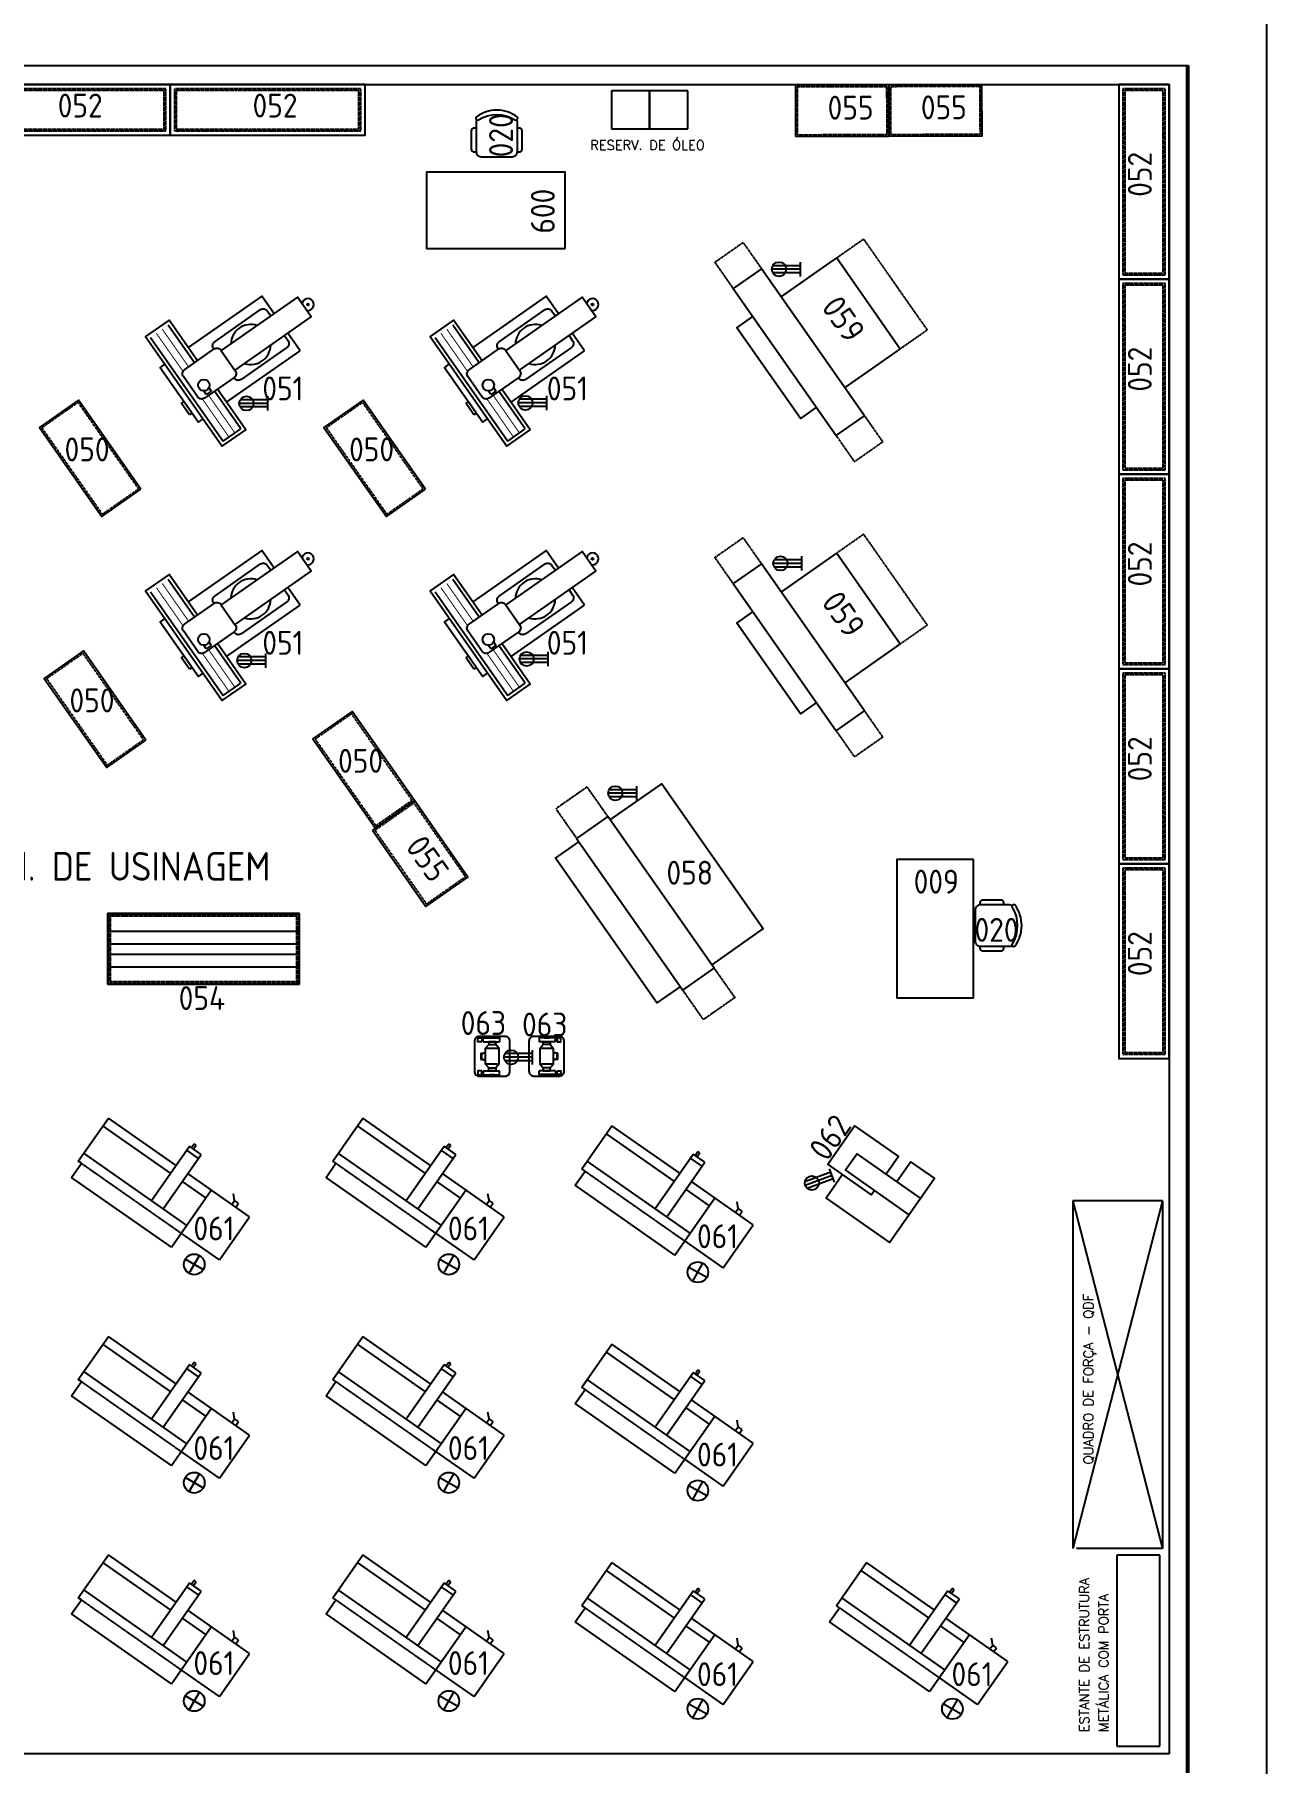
# Model space of a CAD drawing. Header units: millimetres. Extents: x 18768 to 1484868, y -11027 to 520152.
# Drawn here: x 230145 to 243040, y 146948 to 165051 of the extents above; entities that cross this region are included whole.
import ezdxf
from ezdxf.enums import TextEntityAlignment as Align

# ---------------------------------------------------------------- set-up
doc = ezdxf.new("R2010")
doc.units = ezdxf.units.MM
for name, pattern in [('DASHDOT2', [0.5, 0.25, -0.125, 0, -0.125]), ('DASHED', [0.75, 0.55, -0.2]), ('DIVIDE', [2.15, 1.5, -0.2, 0.05, -0.15, 0.05, -0.2]), ('HIDDEN2', [4.7625, 3.175, -1.5875])]:
    doc.linetypes.add(name, pattern=pattern)
for name, color, linetype in [('3-MAQUINAS', 5, 'Continuous'), ('8-TEXTO-DETALHES', 6, 'Continuous'), ('L018-SIMBOLO1', 3, 'Continuous'), ('L025-CONTORNO', 7, 'Continuous'), ('L025-IMAGIN', 1, 'DIVIDE'), ('L025-TEXTO', 7, 'Continuous'), ('L025-TRACEJ', 140, 'DASHED'), ('L035-ARRANJO-ADQUIRIR', 102, 'Continuous'), ('L035-ARRANJO-EXISTENTE', 180, 'Continuous'), ('L035-ARRANJO-REMANEJADO', 200, 'Continuous'), ('L035-TEXTO', 40, 'Continuous'), ('L1-ARRANJO', 5, 'Continuous'), ('L9-DASHDOT', 1, 'DASHDOT2'), ('PAREDES', 7, 'Continuous')]:
    doc.layers.add(name, color=color, linetype=linetype)
doc.layers.add('L035-DEMOLIÇÃO', color=40, linetype='Continuous', plot=False)
doc.styles.add('ISO-CP--18', font='isocp.shx', dxfattribs={"width": 0.75, "height": 180})
doc.styles.add('ISO-CP--25', font='isocp.shx', dxfattribs={"height": 250})
doc.styles.add('ISO-CP--35', font='isocp.shx', dxfattribs={"height": 350})
doc.styles.add('ROMANS', font='romans', dxfattribs={"width": 0.8, "height": 300})

# ---------------------------------------------------------------- blocks, each defined once
blk = doc.blocks.new('BL_SENAI_id9320210400')
at = {"layer": 'L035-ARRANJO-ADQUIRIR', "color": 0}
for points in [[(-690, 550, -0.290756), (-310, 550, 0.829608), (-284, 579, 0.333333), (-716, 579, 0.829608), (-690, 550)], [(-710, 550, 0.129448), (-717, 523), (-717, 219, 0.414214), (-663, 164), (-338, 164, 0.414214), (-284, 219), (-284, 525, 0.120944), (-290, 550)], [(-717, 464), (-737, 464, 0.414214), (-767, 434), (-767, 244, 0.414214), (-737, 214), (-717, 214)], [(-284, 214), (-264, 214, 0.414214), (-234, 244), (-234, 434, 0.414214), (-264, 464), (-284, 464)]]:
    blk.add_lwpolyline(points, format="xyb", dxfattribs=at)
at = {"layer": 'L025-TEXTO', "style": 'ISO-CP--25'}
blk.add_attdef('rmp_mt_codmaterial', (15, 15), '', height=40, dxfattribs=at)
at = {"layer": 'L025-TEXTO', "style": 'ISO-CP--25', "flags": 1}
for tag in ['rmp_mt_nomeunid', 'rmp_mt_potencia', 'rmp_mt_cod']:
    blk.add_attdef(tag, (15, 15), '', height=40, dxfattribs=at)
blk = doc.blocks.new('BL_SENAI_id9320220810')
at = {"layer": 'L025-CONTORNO', "color": 0}
blk.add_lwpolyline([(-688, 238), (112, 238), (112, 1688), (-688, 1688)], close=True, dxfattribs=at)
at = {"layer": 'L025-TEXTO', "style": 'ISO-CP--25'}
blk.add_attdef('rmp_mt_codmaterial', (15, 15), '', height=40, dxfattribs=at)
at = {"layer": 'L025-TEXTO', "style": 'ISO-CP--25', "flags": 1}
for tag in ['rmp_mt_nomeunid', 'rmp_mt_potencia', 'rmp_mt_cod']:
    blk.add_attdef(tag, (15, 15), '', height=40, dxfattribs=at)
blk = doc.blocks.new('BL_SENAI_id9330820390')
at = {"layer": 'L018-SIMBOLO1', "color": 0}
for p, q in [((-1100, 698), (-948, 546)), ((-948, 698), (-1100, 546))]:
    blk.add_line(p, q, dxfattribs=at)
blk.add_circle((-1024, 622), 108, dxfattribs=at)
at = {"layer": 'L025-TRACEJ', "color": 0}
blk.add_line((309, 1482), (-672, 668), dxfattribs=at)
at = {"layer": 'L035-ARRANJO-REMANEJADO', "color": 0}
for p, q in [((-787, 806), (194, 1621)), ((194, 1621), (309, 1482)), ((309, 1482), (340, 1508)), ((340, 1508), (691, 1085)), ((-608, 591), (404, 1431)), ((-38, 609), (627, 1162)), ((26, 532), (691, 1085)), ((-787, 806), (-321, 245)), ((-377, 783), (67, 248)), ((-262, 878), (182, 344)), ((-1049, 355), (-672, 668)), ((-698, -68), (-90, 436)), ((-384, 322), (-154, 513)), ((35, 286), (150, 382)), ((-1049, 355), (-698, -68)), ((67, 248), (182, 344)), ((144, 312), (176, 273)), ((163, 328), (195, 289)), ((176, 273), (195, 289)), ((-561, 45), (-529, 7)), ((-529, 7), (-491, 38)), ((-523, 77), (-491, 38)), ((-491, 38), (-420, 32))]:
    blk.add_line(p, q, dxfattribs=at)
at = {"layer": 'L025-TEXTO', "style": 'ISO-CP--25'}
blk.add_attdef('rmp_mt_codmaterial', (15, 15), '', height=40, dxfattribs=at)
at = {"layer": 'L025-TEXTO', "style": 'ISO-CP--25', "flags": 1}
for tag in ['rmp_mt_nomeunid', 'rmp_mt_potencia', 'rmp_mt_cod']:
    blk.add_attdef(tag, (15, 15), '', height=40, dxfattribs=at)
blk = doc.blocks.new('BL_SENAI_id9300034553')
at = {"layer": 'L035-ARRANJO-EXISTENTE', "color": 0}
for points in [[(-190, 490), (-190, 790), (-1000, 790), (-1000, -30), (-700, -30), (-700, 225)], [(-1000, 225), (-190, 225), (-190, 435), (-1000, 435)], [(-560, 435), (-560, 490), (0, 490), (0, 0), (-560, 0), (-560, 225)]]:
    blk.add_lwpolyline(points, dxfattribs=at)
at = {"layer": 'L025-TEXTO', "style": 'ISO-CP--25'}
blk.add_attdef('rmp_mt_codmaterial', (15, 15), '', height=40, dxfattribs=at)
at = {"layer": 'L025-TEXTO', "style": 'ISO-CP--25', "flags": 1}
for tag in ['rmp_mt_nomeunid', 'rmp_mt_potencia', 'rmp_mt_cod']:
    blk.add_attdef(tag, (15, 15), '', height=40, dxfattribs=at)
blk = doc.blocks.new('BL_SENAI_id9330313130')
at = {"layer": 'L035-ARRANJO-EXISTENTE', "color": 0}
for p, q in [((-2, 569), (-2, 531)), ((13, 569), (-2, 569)), ((13, 531), (13, 572)), ((82, 581), (88, 586)), ((134, 581), (82, 581)), ((82, 572), (82, 581)), ((134, 572), (82, 572)), ((128, 586), (88, 586)), ((134, 581), (128, 586)), ((134, 572), (134, 581)), ((184, 572), (184, 531)), ((-10, 413), (35, 419)), ((-10, 413), (-10, 346)), ((-4, 408), (35, 413)), ((-4, 408), (-4, 352)), ((13, 531), (184, 531)), ((71, 502), (35, 460)), ((179, 460), (144, 502)), ((-10, 346), (35, 340)), ((-4, 352), (35, 346)), ((-2, 191), (-2, 229)), ((13, 191), (-2, 191)), ((13, 229), (184, 229)), ((13, 229), (13, 187)), ((71, 258), (35, 299)), ((134, 187), (82, 187)), ((82, 187), (82, 179)), ((134, 187), (134, 178)), ((179, 299), (144, 258)), ((184, 187), (184, 229)), ((134, 178), (82, 178)), ((82, 178), (88, 174)), ((128, 174), (88, 174)), ((134, 178), (128, 174))]:
    blk.add_line(p, q, dxfattribs=at)
blk.add_lwpolyline([(242, 587), (-28, 587, 0.414214), (-78, 537), (-78, 222, 0.414214), (-28, 172), (242, 172, 0.414214), (292, 222), (292, 537, 0.414214)], format="xyb", close=True, dxfattribs=at)
for points in [[(-2, 531), (-42, 531), (-42, 572), (184, 572), (184, 569)], [(-2, 229), (-42, 229), (-42, 187), (184, 187), (184, 191)]]:
    blk.add_lwpolyline(points, dxfattribs=at)
for points in [[(35, 299), (179, 299), (179, 460), (35, 460)], [(144, 502), (144, 531), (71, 531), (71, 502)], [(144, 258), (144, 229), (71, 229), (71, 258)]]:
    blk.add_lwpolyline(points, close=True, dxfattribs=at)
at = {"layer": 'L025-TEXTO', "style": 'ISO-CP--25'}
blk.add_attdef('rmp_mt_codmaterial', (15, 15), '', height=40, dxfattribs=at)
at = {"layer": 'L025-TEXTO', "style": 'ISO-CP--25', "flags": 1}
for tag in ['rmp_mt_nomeunid', 'rmp_mt_potencia', 'rmp_mt_cod']:
    blk.add_attdef(tag, (15, 15), '', height=40, dxfattribs=at)
blk = doc.blocks.new('BL_SENAI_id9330820430')
at = {"layer": 'L035-ARRANJO-EXISTENTE', "color": 0}
for p, q in [((-695, 408), (-971, 803)), ((-1155, 673), (-395, -412)), ((410, 533), (281, 718)), ((-359, -5), (410, 533)), ((-572, 76), (-599, 116)), ((-519, 113), (-572, 76)), ((-545, 150), (-519, 113)), ((-211, -283), (-487, 112)), ((-395, -412), (-211, -283))]:
    blk.add_line(p, q, dxfattribs=at)
for points in [[(138, 922), (8, 1107), (-761, 568)], [(-271, 331), (527, 890), (383, 1095), (-415, 536)], [(-664, 430), (-962, 855), (-1207, 683), (-404, -464), (-159, -292), (-456, 133)], [(-1007, 396), (-1056, 361), (-655, -212), (-605, -177)]]:
    blk.add_lwpolyline(points, dxfattribs=at)
for points in [[(-491, 551), (-497, 560, -0.414214), (-484, 629), (-4, 966, -0.414214), (65, 953), (104, 899)], [(247, 694), (285, 639, -0.414214), (273, 570), (-207, 234, -0.414214), (-277, 246), (-283, 255)]]:
    blk.add_lwpolyline(points, format="xyb", dxfattribs=at)
at = {"layer": 'L035-ARRANJO-EXISTENTE', "color": 0, "const_width": 10}
for points in [[(-756, 365), (-1032, 760)], [(-815, 318), (-1094, 717)], [(-334, -369), (-613, 30)], [(-272, -326), (-548, 69)]]:
    blk.add_lwpolyline(points, dxfattribs=at)
at = {"layer": 'L035-ARRANJO-EXISTENTE', "color": 0}
blk.add_lwpolyline([(-662, 50), (-812, 265, -0.414214), (-800, 335), (-488, 553, -0.414214), (-418, 541), (-268, 326, -0.414214), (-280, 256), (-592, 38, -0.414214)], format="xyb", close=True, dxfattribs=at)
blk.add_lwpolyline([(-748, -136), (-831, -17), (-805, 2), (-721, -118)], close=True, dxfattribs=at)
for centre, radius in [((493, 1019), 9.04), ((-598, 175), 59.7)]:
    blk.add_circle(centre, radius, dxfattribs=at)
for centre, radius, start, end in [((493, 1019), 61.7, 255.737, 174.263), ((-106, 600), 209, 71.712, 178.288), ((-106, 600), 209, 251.712, 358.288)]:
    blk.add_arc(centre, radius, start, end, dxfattribs=at)
at = {"layer": 'L025-TEXTO', "style": 'ISO-CP--18'}
blk.add_attdef('rmp_mt_codmaterial', (15, 15), '', height=40, dxfattribs=at)
at = {"layer": 'L025-TEXTO', "style": 'ISO-CP--18', "flags": 1}
for tag in ['rmp_mt_nomeunid', 'rmp_mt_potencia', 'rmp_mt_cod']:
    blk.add_attdef(tag, (15, 15), '', height=40, dxfattribs=at)
blk = doc.blocks.new('BL_SENAI_id9320230800')
at = {"layer": 'L035-ARRANJO-EXISTENTE', "color": 0}
blk.add_lwpolyline([(-321, -160), (655, -160), (655, 376), (-321, 376)], close=True, dxfattribs=at)
at = {"layer": 'L035-ARRANJO-EXISTENTE', "color": 0, "linetype": 'HIDDEN2'}
blk.add_lwpolyline([(-303, -142), (637, -142), (637, 358), (-303, 358)], close=True, dxfattribs=at)
at = {"layer": 'L025-TEXTO', "style": 'ISO-CP--25'}
blk.add_attdef('rmp_mt_codmaterial', (15, 15), '', height=40, dxfattribs=at)
at = {"layer": 'L025-TEXTO', "style": 'ISO-CP--25', "flags": 1}
for tag in ['rmp_mt_nomeunid', 'rmp_mt_potencia', 'rmp_mt_cod']:
    blk.add_attdef(tag, (15, 15), '', height=40, dxfattribs=at)
blk = doc.blocks.new('BL_SENAI_id9320230820')
at = {"layer": 'L035-ARRANJO-EXISTENTE', "color": 0}
blk.add_lwpolyline([(-449, -183), (691, -183), (691, 317), (-449, 317)], close=True, dxfattribs=at)
at = {"layer": 'L035-ARRANJO-EXISTENTE', "color": 0, "linetype": 'HIDDEN2'}
blk.add_lwpolyline([(-431, -165), (673, -165), (673, 299), (-431, 299)], close=True, dxfattribs=at)
at = {"layer": 'L025-TEXTO', "style": 'ISO-CP--25'}
blk.add_attdef('rmp_mt_codmaterial', (15, 15), '', height=40, dxfattribs=at)
at = {"layer": 'L025-TEXTO', "style": 'ISO-CP--25', "flags": 1}
for tag in ['rmp_mt_nomeunid', 'rmp_mt_potencia', 'rmp_mt_cod']:
    blk.add_attdef(tag, (15, 15), '', height=40, dxfattribs=at)
blk = doc.blocks.new('BL_SENAI_id9320230760')
at = {"layer": 'L025-TEXTO', "color": 0, "linetype": 'Continuous'}
for p, q in [((1037, 948), (-973, 948)), ((-973, 948), (-973, 208)), ((1037, 208), (1037, 948)), ((-973, 765), (1037, 765)), ((-973, 633), (1037, 633)), ((-973, 523), (1037, 523)), ((-973, 391), (1037, 391)), ((-973, 208), (1037, 208))]:
    blk.add_line(p, q, dxfattribs=at)
at = {"layer": 'L025-TEXTO', "color": 0, "linetype": 'HIDDEN2'}
for p, q in [((1027, 938), (-963, 938)), ((-963, 938), (-963, 218)), ((1009, 920), (-945, 920)), ((-945, 920), (-945, 236)), ((1009, 208), (1009, 920)), ((1027, 208), (1027, 938)), ((-963, 218), (1037, 218)), ((-945, 236), (1037, 236))]:
    blk.add_line(p, q, dxfattribs=at)
at = {"layer": 'L025-TEXTO', "linetype": 'Continuous', "style": 'ISO-CP--25'}
blk.add_attdef('rmp_mt_codmaterial', (15, 15), '', height=40, dxfattribs=at)
at = {"layer": 'L025-TEXTO', "linetype": 'Continuous', "style": 'ISO-CP--25', "flags": 1}
for tag in ['rmp_mt_nomeunid', 'rmp_mt_potencia', 'rmp_mt_cod']:
    blk.add_attdef(tag, (15, 15), '', height=40, dxfattribs=at)
blk = doc.blocks.new('BL_SENAI_id9320230770')
at = {"layer": 'L025-CONTORNO', "color": 0}
blk.add_lwpolyline([(-848, -169), (1192, -169), (1192, 361), (-848, 361)], close=True, dxfattribs=at)
at = {"layer": 'L025-CONTORNO', "color": 0, "linetype": 'HIDDEN2'}
for points in [[(-803, -124), (1147, -124), (1147, 316), (-803, 316)], [(-785, -106), (1129, -106), (1129, 298), (-785, 298)]]:
    blk.add_lwpolyline(points, close=True, dxfattribs=at)
at = {"layer": 'L025-TEXTO', "style": 'ISO-CP--25'}
blk.add_attdef('rmp_mt_codmaterial', (15, 15), '', height=40, dxfattribs=at)
at = {"layer": 'L025-TEXTO', "style": 'ISO-CP--25', "flags": 1}
for tag in ['rmp_mt_nomeunid', 'rmp_mt_potencia', 'rmp_mt_cod']:
    blk.add_attdef(tag, (15, 15), '', height=40, dxfattribs=at)
blk = doc.blocks.new('BL_SENAI_id9330820400')
at = {"layer": 'L1-ARRANJO', "color": 0}
for points in [[(-1485, 714), (-1485, 1424), (-325, 1424), (-325, 714)], [(-325, 354), (-325, 149), (-1485, 149), (-1485, 354)]]:
    blk.add_lwpolyline(points, dxfattribs=at)
blk.add_lwpolyline([(35, 714), (-1845, 714), (-1845, 354), (35, 354)], close=True, dxfattribs=at)
at = {"layer": 'L9-DASHDOT', "color": 0}
for points in [[(-325, 1424), (-325, 1769), (-1485, 1769), (-1485, 1424)], [(-1845, 354), (-2180, 354), (-2180, 714), (-1845, 714)], [(35, 714), (370, 714), (370, 354), (35, 354)]]:
    blk.add_lwpolyline(points, dxfattribs=at)
at = {"layer": 'L025-TEXTO', "style": 'ISO-CP--25'}
blk.add_attdef('rmp_mt_codmaterial', (15, 15), '', height=40, dxfattribs=at)
at = {"layer": 'L025-TEXTO', "style": 'ISO-CP--25', "flags": 1}
for tag in ['rmp_mt_nomeunid', 'rmp_mt_potencia', 'rmp_mt_cod']:
    blk.add_attdef(tag, (15, 15), '', height=40, dxfattribs=at)
blk = doc.blocks.new('BL_SENAI_id9300156692')
at = {"layer": 'L025-IMAGIN', "color": 0}
for points in [[(730, 1667), (1038, 1884), (809, 2211), (500, 1995)], [(-860, 555), (-1168, 338), (-1398, 666), (-1089, 882)]]:
    blk.add_lwpolyline(points, dxfattribs=at)
at = {"layer": 'L035-ARRANJO-ADQUIRIR', "color": 0}
for points in [[(-1052, 908), (-1224, 1154), (291, 2215), (463, 1969)], [(693, 1642), (1071, 1101), (-444, 40), (-823, 580)]]:
    blk.add_lwpolyline(points, dxfattribs=at)
blk.add_lwpolyline([(730, 1667), (500, 1995), (-1089, 882), (-860, 555)], close=True, dxfattribs=at)
at = {"layer": 'L025-TEXTO', "style": 'ISO-CP--25'}
blk.add_attdef('rmp_mt_codmaterial', (15, 15), '', height=40, dxfattribs=at)
at = {"layer": 'L025-TEXTO', "style": 'ISO-CP--25', "flags": 1}
for tag in ['rmp_mt_nomeunid', 'rmp_mt_potencia', 'rmp_mt_cod']:
    blk.add_attdef(tag, (15, 15), '', height=40, dxfattribs=at)

msp = doc.modelspace()

# ---------------------------------------------------------------- linework, layer by layer
at = {"layer": '3-MAQUINAS'}
for p, q in [((236183.113, 164462.728), (236183.113, 164062.728)), ((236583.113, 164462.728), (236183.113, 164462.728)), ((236583.113, 164062.728), (236583.113, 164462.728)), ((236583.113, 164462.728), (236583.113, 164062.728)), ((236983.113, 164462.728), (236583.113, 164462.728)), ((236983.113, 164062.728), (236983.113, 164462.728)), ((236183.113, 164062.728), (236583.113, 164062.728)), ((236583.113, 164062.728), (236983.113, 164062.728))]:
    msp.add_line(p, q, dxfattribs=at)
at = {"layer": 'L018-SIMBOLO1'}
for p, q in [((238162.735, 162593.439), (237862.735, 162593.439)), ((238162.735, 162630.939), (237872.783, 162630.939)), ((238162.735, 162518.439), (238162.735, 162668.439)), ((238162.735, 162555.939), (237872.783, 162555.939)), ((232587.342, 161188.765), (232287.342, 161188.765)), ((232587.342, 161226.265), (232297.39, 161226.265)), ((232587.342, 161151.265), (232297.39, 161151.265)), ((232587.342, 161113.765), (232587.342, 161263.765)), ((235507.582, 161194.418), (235207.582, 161194.418)), ((235507.582, 161231.918), (235217.63, 161231.918)), ((235507.582, 161156.918), (235217.63, 161156.918)), ((235507.582, 161119.418), (235507.582, 161269.418)), ((238177.485, 159513.301), (237877.485, 159513.301)), ((238177.485, 159550.801), (237887.533, 159550.801)), ((238177.485, 159438.301), (238177.485, 159588.301)), ((238177.485, 159475.801), (237887.533, 159475.801)), ((235520.361, 158438.082), (235520.361, 158588.082)), ((232565.345, 158496.312), (232265.345, 158496.312)), ((232565.345, 158533.812), (232275.393, 158533.812)), ((232565.345, 158458.812), (232275.393, 158458.812)), ((232565.345, 158421.312), (232565.345, 158571.312)), ((235520.361, 158513.082), (235220.361, 158513.082)), ((235520.361, 158550.582), (235230.409, 158550.582)), ((235520.361, 158475.582), (235230.409, 158475.582)), ((236448.802, 157144.36), (236158.85, 157144.36)), ((236448.802, 157031.86), (236448.802, 157181.86)), ((236448.802, 157106.86), (236148.802, 157106.86)), ((236448.802, 157069.36), (236158.85, 157069.36)), ((235357.549, 154268.208), (235357.549, 154418.208)), ((235357.549, 154343.208), (235057.549, 154343.208)), ((235357.549, 154380.708), (235067.597, 154380.708)), ((235357.549, 154305.708), (235067.597, 154305.708)), ((238518.26, 153033.074), (238466.957, 153174.028)), ((238479.783, 153138.79), (238207.317, 153039.621)), ((238492.608, 153103.551), (238210.701, 153000.945)), ((238505.434, 153068.313), (238232.969, 152969.144))]:
    msp.add_line(p, q, dxfattribs=at)
for centre in [(237937.735, 162593.439), (232362.342, 161188.765), (235282.582, 161194.418), (237952.485, 159513.301), (235295.361, 158513.082), (232340.345, 158496.312), (236223.802, 157106.86), (235132.549, 154343.208), (238281.178, 153026.597)]:
    msp.add_circle(centre, 75, dxfattribs=at)
at = {"layer": 'L025-CONTORNO'}
for p, q in [((241953.279, 152837.573), (241013.279, 152837.573)), ((241013.279, 152837.573), (241953.279, 149197.573)), ((241953.279, 152837.573), (241013.279, 149197.573))]:
    msp.add_line(p, q, dxfattribs=at)
at = {"layer": 'L035-ARRANJO-EXISTENTE'}
for p, q in [((241474.579, 149128.486), (241474.579, 147128.486)), ((241924.579, 149128.486), (241474.579, 149128.486)), ((241924.579, 147128.486), (241924.579, 149128.486)), ((241474.579, 147128.486), (241924.579, 147128.486))]:
    msp.add_line(p, q, dxfattribs=at)
at = {"layer": 'L035-DEMOLIÇÃO', "linetype": 'ByBlock', "lineweight": -2}
msp.add_lwpolyline([(243039.686, 135444.965), (151141.405, 135444.965), (151141.405, 172973.559), (243039.686, 172973.559)], close=True, dxfattribs=at)
at = {"layer": 'PAREDES'}
for p, q in [((219603.279, 164728.486), (242223.279, 164728.486)), ((242203.279, 164728.486), (242203.279, 146848.486)), ((242223.279, 164728.486), (242223.279, 146848.486)), ((221923.279, 164528.486), (242023.279, 164528.486)), ((242023.279, 164528.486), (242023.279, 147048.486)), ((241013.279, 152837.573), (241013.279, 149197.573)), ((241953.279, 152837.573), (241953.279, 149197.573)), ((241953.279, 152767.573), (241953.279, 149197.573)), ((241953.279, 152767.573), (241953.279, 149197.573)), ((241953.279, 152767.573), (241953.279, 149197.573)), ((241863.366, 149197.573), (241053.279, 149197.573)), ((241863.366, 149197.573), (241053.279, 149197.573)), ((241953.279, 149197.573), (241863.366, 149197.573)), ((241953.279, 149197.573), (241863.366, 149197.573)), ((241953.279, 149197.573), (241863.366, 149197.573)), ((242023.279, 147048.486), (224573.279, 147048.486))]:
    msp.add_line(p, q, dxfattribs=at)

# ---------------------------------------------------------------- block references
at = {"layer": 'L035-ARRANJO-ADQUIRIR'}
ref = msp.add_blockref('BL_SENAI_id9320230770', (230371.475, 164167.396), dxfattribs=at)
ref.add_attrib('rmp_mt_codmaterial', '052', (230386.475, 164182.396), dxfattribs={"layer": 'L025-TEXTO', "height": 250, "style": 'ISO-CP--25'})
ref = msp.add_blockref('BL_SENAI_id9320230770', (232411.475, 164167.396), dxfattribs=at)
ref.add_attrib('rmp_mt_codmaterial', '052', (232426.475, 164182.396), dxfattribs={"layer": 'L025-TEXTO', "height": 250, "style": 'ISO-CP--25'})
ref = msp.add_blockref('BL_SENAI_id9320230800', (238431.613, 164144.829), dxfattribs=dict(at, rotation=0.1876553481535021))
ref.add_attrib('rmp_mt_codmaterial', '055', (238446.564, 164159.878), dxfattribs={"layer": 'L025-TEXTO', "height": 250, "rotation": 0.1876553, "style": 'ISO-CP--25'})
ref = msp.add_blockref('BL_SENAI_id9320230800', (239407.608, 164148.026), dxfattribs=dict(at, rotation=0.1876553481535021))
ref.add_attrib('rmp_mt_codmaterial', '055', (239422.559, 164163.075), dxfattribs={"layer": 'L025-TEXTO', "height": 250, "rotation": 0.1876553, "style": 'ISO-CP--25'})
ref = msp.add_blockref('BL_SENAI_id9320230770', (241854.369, 163336.682), dxfattribs=dict(at, rotation=90))
ref.add_attrib('rmp_mt_codmaterial', '052', (241839.369, 163351.682), dxfattribs={"layer": 'L025-TEXTO', "height": 250, "rotation": 90, "style": 'ISO-CP--25'})
ref = msp.add_blockref('BL_SENAI_id9320210400', (235482.721, 163608.257), dxfattribs=at)
ref.add_attrib('rmp_mt_codmaterial', '020', dxfattribs={"layer": 'L025-TEXTO', "height": 250, "rotation": 90, "style": 'ISO-CP--25'}).set_placement((235027.291, 163995.82), align=Align.MIDDLE)
ref = msp.add_blockref('BL_SENAI_id9320220810', (235935.24, 163499.354), dxfattribs=dict(at, rotation=89.99999999999999))
ref.add_attrib('rmp_mt_codmaterial', '009', dxfattribs={"layer": 'L025-TEXTO', "height": 250, "rotation": 270, "style": 'ISO-CP--25'}).set_placement((235340.063, 163200.399), align=Align.CENTER)
ref = msp.add_blockref('BL_SENAI_id9330820400', (238226.762, 160678.422), dxfattribs=dict(at, rotation=304.9999999997892))
ref.add_attrib('rmp_mt_codmaterial', '059', dxfattribs={"layer": 'L025-TEXTO', "height": 250, "rotation": 305, "style": 'ISO-CP--25'}).set_placement((238510.573, 161999.933), align=Align.CENTER)
ref = msp.add_blockref('BL_SENAI_id9320230770', (241854.369, 161296.682), dxfattribs=dict(at, rotation=90))
ref.add_attrib('rmp_mt_codmaterial', '052', (241839.369, 161311.682), dxfattribs={"layer": 'L025-TEXTO', "height": 250, "rotation": 90, "style": 'ISO-CP--25'})
ref = msp.add_blockref('BL_SENAI_id9330820430', (232513.748, 161205.458), dxfattribs=at)
ref.add_attrib('rmp_mt_codmaterial', '051', (232528.748, 161220.458), dxfattribs={"layer": 'L025-TEXTO', "height": 250, "style": 'ISO-CP--18'})
ref = msp.add_blockref('BL_SENAI_id9330820430', (235492.238, 161205.458), dxfattribs=at)
ref.add_attrib('rmp_mt_codmaterial', '051', (235507.238, 161220.458), dxfattribs={"layer": 'L025-TEXTO', "height": 250, "style": 'ISO-CP--18'})
ref = msp.add_blockref('BL_SENAI_id9320230820', (230851.059, 160553.132), dxfattribs=dict(at, rotation=125.0000000000284))
ref.add_attrib('rmp_mt_codmaterial', '050', dxfattribs={"layer": 'L025-TEXTO', "height": 250, "style": 'ISO-CP--25'}).set_placement((230694.061, 160581.812), align=Align.CENTER)
ref = msp.add_blockref('BL_SENAI_id9320230820', (233829.55, 160553.132), dxfattribs=dict(at, rotation=125.0000000000284))
ref.add_attrib('rmp_mt_codmaterial', '050', dxfattribs={"layer": 'L025-TEXTO', "height": 250, "style": 'ISO-CP--25'}).set_placement((233672.551, 160581.812), align=Align.CENTER)
ref = msp.add_blockref('BL_SENAI_id9330820400', (238226.762, 157587.517), dxfattribs=dict(at, rotation=304.9999999997892))
ref.add_attrib('rmp_mt_codmaterial', '059', dxfattribs={"layer": 'L025-TEXTO', "height": 250, "rotation": 305, "style": 'ISO-CP--25'}).set_placement((238510.573, 158909.028), align=Align.CENTER)
ref = msp.add_blockref('BL_SENAI_id9320230770', (241854.369, 159256.682), dxfattribs=dict(at, rotation=90))
ref.add_attrib('rmp_mt_codmaterial', '052', (241839.369, 159271.682), dxfattribs={"layer": 'L025-TEXTO', "height": 250, "rotation": 90, "style": 'ISO-CP--25'})
ref = msp.add_blockref('BL_SENAI_id9330820430', (232513.748, 158542.206), dxfattribs=at)
ref.add_attrib('rmp_mt_codmaterial', '051', (232528.748, 158557.206), dxfattribs={"layer": 'L025-TEXTO', "height": 250, "style": 'ISO-CP--18'})
ref = msp.add_blockref('BL_SENAI_id9330820430', (235492.238, 158542.206), dxfattribs=at)
ref.add_attrib('rmp_mt_codmaterial', '051', (235507.238, 158557.206), dxfattribs={"layer": 'L025-TEXTO', "height": 250, "style": 'ISO-CP--18'})
ref = msp.add_blockref('BL_SENAI_id9320230820', (230902.287, 157925.75), dxfattribs=dict(at, rotation=125.0000000000284))
ref.add_attrib('rmp_mt_codmaterial', '050', dxfattribs={"layer": 'L025-TEXTO', "height": 250, "style": 'ISO-CP--25'}).set_placement((230745.288, 157954.43), align=Align.CENTER)
ref = msp.add_blockref('BL_SENAI_id9320230770', (241854.369, 157216.682), dxfattribs=dict(at, rotation=90))
ref.add_attrib('rmp_mt_codmaterial', '052', (241839.369, 157231.682), dxfattribs={"layer": 'L025-TEXTO', "height": 250, "rotation": 90, "style": 'ISO-CP--25'})
ref = msp.add_blockref('BL_SENAI_id9320230820', (233713.849, 157292.425), dxfattribs=dict(at, rotation=125.0000000000284))
ref.add_attrib('rmp_mt_codmaterial', '050', dxfattribs={"layer": 'L025-TEXTO', "height": 250, "style": 'ISO-CP--25'}).set_placement((233556.851, 157321.105), align=Align.CENTER)
ref = msp.add_blockref('BL_SENAI_id9300156692', (237812.614, 156134.697), dxfattribs=dict(at, rotation=90))
ref.add_attrib('rmp_mt_codmaterial', '058', dxfattribs={"layer": 'L025-TEXTO', "height": 250, "style": 'ISO-CP--25'}).set_placement((237002.587, 156149.697), align=Align.CENTER)
ref = msp.add_blockref('BL_SENAI_id9320230800', (233997.307, 156550.685), dxfattribs=dict(at, rotation=304.9999999997892))
ref.add_attrib('rmp_mt_codmaterial', '055', (234018.198, 156547.001), dxfattribs={"layer": 'L025-TEXTO', "height": 250, "rotation": 305, "style": 'ISO-CP--25'})
ref = msp.add_blockref('BL_SENAI_id9320220810', (239284.422, 156651.28), dxfattribs=dict(at, rotation=180))
ref.add_attrib('rmp_mt_codmaterial', '009', dxfattribs={"layer": 'L025-TEXTO', "height": 250, "style": 'ISO-CP--25'}).set_placement((239583.378, 156056.103), align=Align.CENTER)
ref = msp.add_blockref('BL_SENAI_id9320230770', (241854.369, 155176.682), dxfattribs=dict(at, rotation=90))
ref.add_attrib('rmp_mt_codmaterial', '052', (241839.369, 155191.682), dxfattribs={"layer": 'L025-TEXTO', "height": 250, "rotation": 90, "style": 'ISO-CP--25'})
ref = msp.add_blockref('BL_SENAI_id9320210400', (239826.929, 155221.116), dxfattribs=dict(at, rotation=270))
ref.add_attrib('rmp_mt_codmaterial', '020', dxfattribs={"layer": 'L025-TEXTO', "height": 250, "style": 'ISO-CP--25'}).set_placement((240214.492, 155676.546), align=Align.MIDDLE)
ref = msp.add_blockref('BL_SENAI_id9320230760', (231881.004, 154898.259), dxfattribs=at)
ref.add_attrib('rmp_mt_codmaterial', '054', dxfattribs={"layer": 'L025-TEXTO', "linetype": 'Continuous', "height": 250, "style": 'ISO-CP--25'}).set_placement((231896.004, 154837.147), align=Align.CENTER)
at = {"layer": 'L035-ARRANJO-EXISTENTE'}
ref = msp.add_blockref('BL_SENAI_id9330313130', (234827.723, 153972.953), dxfattribs=at)
ref.add_attrib('rmp_mt_codmaterial', '063', dxfattribs={"layer": 'L025-TEXTO', "height": 250, "style": 'ISO-CP--25'}).set_placement((234842.723, 154575.807), align=Align.CENTER)
ref = msp.add_blockref('BL_SENAI_id9330313130', (235611.619, 154732.587), dxfattribs=dict(at, rotation=180))
ref.add_attrib('rmp_mt_codmaterial', '063', dxfattribs={"layer": 'L025-TEXTO', "height": 250, "style": 'ISO-CP--25'}).set_placement((235484.574, 154560.27), align=Align.CENTER)
ref = msp.add_blockref('BL_SENAI_id9330820390', (232146.028, 153325.5), dxfattribs=dict(at, rotation=105.2994058656268))
ref.add_attrib('rmp_mt_codmaterial', '061', dxfattribs={"layer": 'L025-TEXTO', "height": 250, "style": 'ISO-CP--25'}).set_placement((232021.481, 152425.04), align=Align.CENTER)
ref = msp.add_blockref('BL_SENAI_id9330820390', (234810.542, 153325.5), dxfattribs=dict(at, rotation=105.2994058656268))
ref.add_attrib('rmp_mt_codmaterial', '061', dxfattribs={"layer": 'L025-TEXTO', "height": 250, "style": 'ISO-CP--25'}).set_placement((234685.995, 152425.04), align=Align.CENTER)
ref = msp.add_blockref('BL_SENAI_id9330820390', (237417.699, 153243.584), dxfattribs=dict(at, rotation=105.2994058656268))
ref.add_attrib('rmp_mt_codmaterial', '061', dxfattribs={"layer": 'L025-TEXTO', "height": 250, "style": 'ISO-CP--25'}).set_placement((237293.152, 152343.125), align=Align.CENTER)
ref = msp.add_blockref('BL_SENAI_id9300034553', (238727.966, 153624.088), dxfattribs=dict(at, rotation=145.0000000002629))
ref.add_attrib('rmp_mt_codmaterial', '062', dxfattribs={"layer": 'L025-TEXTO', "height": 250, "rotation": 55, "style": 'ISO-CP--25'}).set_placement((238574.408, 153430.935), align=Align.CENTER)
ref = msp.add_blockref('BL_SENAI_id9330820390', (232146.028, 151039.661), dxfattribs=dict(at, rotation=105.2994058656268))
ref.add_attrib('rmp_mt_codmaterial', '061', dxfattribs={"layer": 'L025-TEXTO', "height": 250, "style": 'ISO-CP--25'}).set_placement((232021.481, 150125.804), align=Align.CENTER)
ref = msp.add_blockref('BL_SENAI_id9330820390', (234810.542, 151039.661), dxfattribs=dict(at, rotation=105.2994058656268))
ref.add_attrib('rmp_mt_codmaterial', '061', dxfattribs={"layer": 'L025-TEXTO', "height": 250, "style": 'ISO-CP--25'}).set_placement((234685.995, 150125.804), align=Align.CENTER)
ref = msp.add_blockref('BL_SENAI_id9330820390', (237417.699, 150957.745), dxfattribs=dict(at, rotation=105.2994058656268))
ref.add_attrib('rmp_mt_codmaterial', '061', dxfattribs={"layer": 'L025-TEXTO', "height": 250, "style": 'ISO-CP--25'}).set_placement((237293.152, 150057.285), align=Align.CENTER)
ref = msp.add_blockref('BL_SENAI_id9330820390', (232146.028, 148753.821), dxfattribs=dict(at, rotation=105.2994058656268))
ref.add_attrib('rmp_mt_codmaterial', '061', dxfattribs={"layer": 'L025-TEXTO', "height": 250, "style": 'ISO-CP--25'}).set_placement((232021.481, 147874.147), align=Align.CENTER)
ref = msp.add_blockref('BL_SENAI_id9330820390', (234810.542, 148753.821), dxfattribs=dict(at, rotation=105.2994058656268))
ref.add_attrib('rmp_mt_codmaterial', '061', dxfattribs={"layer": 'L025-TEXTO', "height": 250, "style": 'ISO-CP--25'}).set_placement((234685.995, 147874.147), align=Align.CENTER)
ref = msp.add_blockref('BL_SENAI_id9330820390', (237417.699, 148671.906), dxfattribs=dict(at, rotation=105.2994058656268))
ref.add_attrib('rmp_mt_codmaterial', '061', dxfattribs={"layer": 'L025-TEXTO', "height": 250, "style": 'ISO-CP--25'}).set_placement((237293.152, 147758.05), align=Align.CENTER)
ref = msp.add_blockref('BL_SENAI_id9330820390', (240082.213, 148671.906), dxfattribs=dict(at, rotation=105.2994058656268))
ref.add_attrib('rmp_mt_codmaterial', '061', dxfattribs={"layer": 'L025-TEXTO', "height": 250, "style": 'ISO-CP--25'}).set_placement((239957.666, 147758.05), align=Align.CENTER)

# ---------------------------------------------------------------- texts
at = {"layer": '8-TEXTO-DETALHES', "linetype": 'Continuous', "style": 'ROMANS'}
msp.add_text('RESERV. DE ÓLEO', height=100, dxfattribs=at).set_placement((235960.801, 163843.488))
at = {"layer": '8-TEXTO-DETALHES', "style": 'ROMANS'}
for s, p in [('QUADRO DE FORÇA - QDF', (241226.02, 150079.079)), ('ESTANTE DE ESTRUTURA', (241183.184, 147276.531)), ('METÁLICA COM PORTA', (241385.565, 147276.531))]:
    msp.add_text(s, height=100, rotation=90, dxfattribs=at).set_placement(p)
at = {"layer": 'L035-TEXTO', "insert": (229764.474, 156991.561), "char_height": 300, "width": 8756.13, "attachment_point": 2, "style": 'ISO-CP--35'}
msp.add_mtext('\\POFICINA DE MECÂN. DE USINAGEM', dxfattribs=at)

doc.saveas('drawing.dxf')
